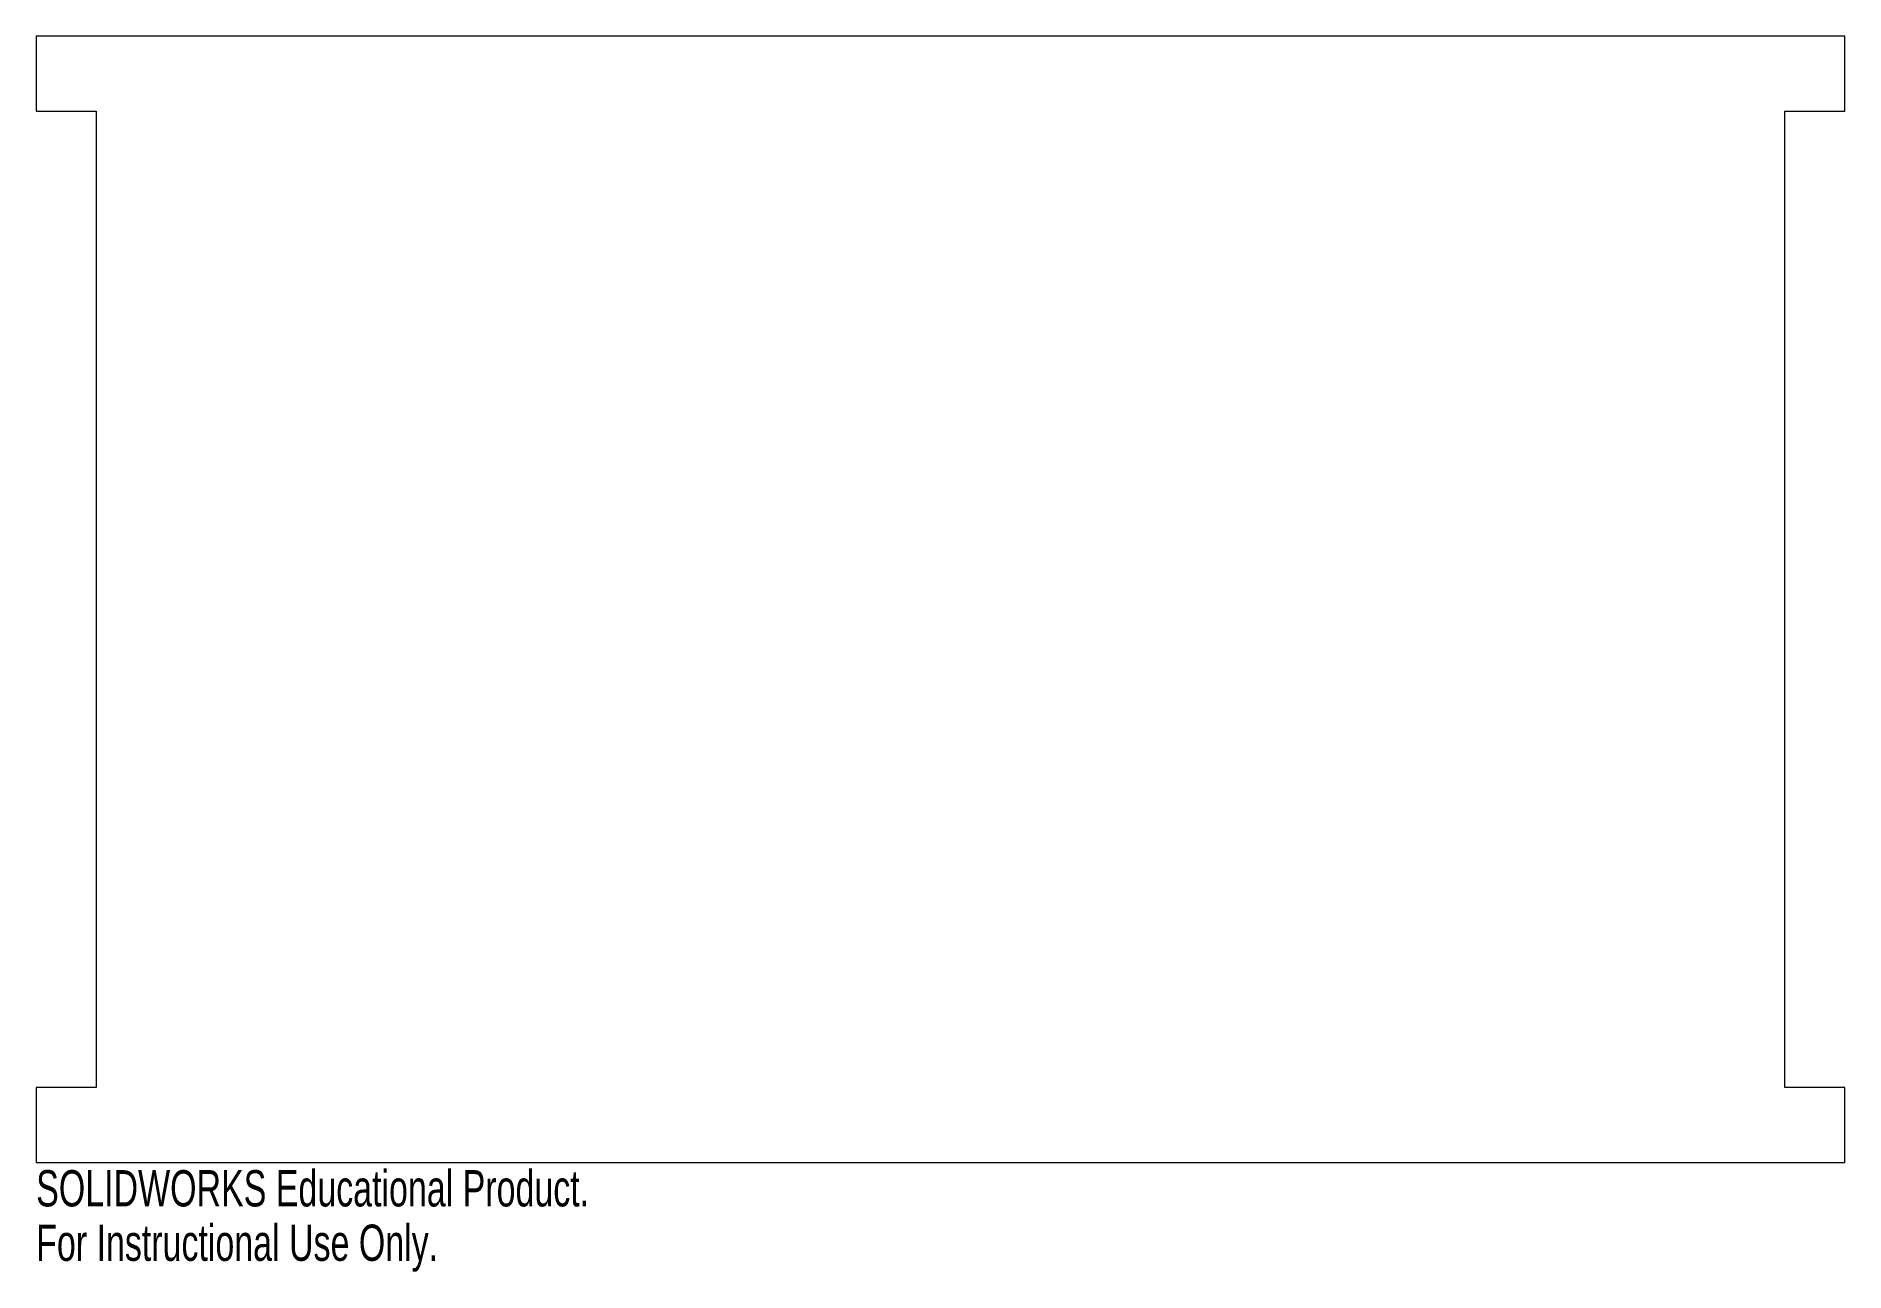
# Model space of a CAD drawing. Header units: millimetres. Extents: x -120 to 120, y -90 to 75.
import ezdxf

# ---------------------------------------------------------------- set-up
doc = ezdxf.new("R2010")
doc.units = ezdxf.units.MM
doc.styles.add('SLDTEXTSTYLE0', font='TXT', dxfattribs={"width": 0.7})

msp = doc.modelspace()

# ---------------------------------------------------------------- linework, layer by layer
at = {"color": 7, "linetype": 'Continuous', "lineweight": 15}
for p, q in [((-120.5, 75), (-120.5, 65)), ((120.5, 75), (-120.5, 75)), ((120.5, 65), (120.5, 75)), ((-120.5, 65), (-112.5, 65)), ((-112.5, 65), (-112.5, -65)), ((112.5, -65), (112.5, 65)), ((112.5, 65), (120.5, 65)), ((-112.5, -65), (-120.5, -65)), ((-120.5, -65), (-120.5, -75)), ((120.5, -65), (112.5, -65)), ((120.5, -75), (120.5, -65)), ((-120.5, -75), (120.5, -75))]:
    msp.add_line(p, q, dxfattribs=at)

# ---------------------------------------------------------------- texts
at = {"color": 7, "linetype": 'Continuous', "char_height": 4.8336, "attachment_point": 1, "style": 'SLDTEXTSTYLE0'}
for s, insert in [('SOLIDWORKS Educational Product.', (-120.5, -76.02)), ('For Instructional Use Only.', (-120.5, -83.27))]:
    msp.add_mtext(s, dxfattribs=dict(at, insert=insert))

doc.saveas('drawing.dxf')
